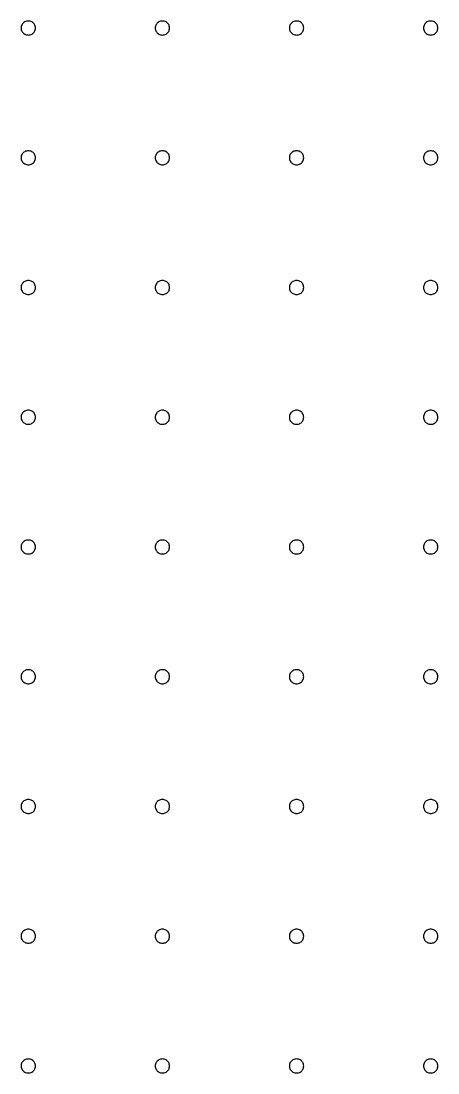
# Model space of a CAD drawing. Extents: x 0 to 210, y 0 to 204.
# Drawn here: x 155.73 to 172.39, y 0.58 to 42.64 of the extents above; entities that cross this region are included whole.
import ezdxf

# ---------------------------------------------------------------- set-up
doc = ezdxf.new("R2010")
doc.units = 0
doc.layers.add('Capa_1', color=7, linetype='CONTINUOUS')

msp = doc.modelspace()

# ---------------------------------------------------------------- linework, layer by layer
at = {"layer": 'Capa_1', "color": 7}
for p, q in [((156.306022, 42.355379), (156.306022, 42.355379)), ((161.666572, 42.355379), (161.666572, 42.355379)), ((167.027122, 42.355379), (167.027122, 42.355379)), ((172.387674, 42.355379), (172.387674, 42.355379)), ((156.306022, 37.16859), (156.306022, 37.16859)), ((161.666572, 37.16859), (161.666572, 37.16859)), ((167.027122, 37.16859), (167.027122, 37.16859)), ((172.387674, 37.16859), (172.387674, 37.16859)), ((156.306022, 31.981803), (156.306022, 31.981803)), ((161.666572, 31.981803), (161.666572, 31.981803)), ((167.027122, 31.981803), (167.027122, 31.981803)), ((172.387674, 31.981803), (172.387674, 31.981803)), ((156.306022, 26.795017), (156.306022, 26.795017)), ((161.666572, 26.795017), (161.666572, 26.795017)), ((167.027122, 26.795017), (167.027122, 26.795017)), ((172.387674, 26.795017), (172.387674, 26.795017)), ((156.306022, 21.608231), (156.306022, 21.608231)), ((161.666572, 21.608231), (161.666572, 21.608231)), ((167.027122, 21.608231), (167.027122, 21.608231)), ((172.387674, 21.608231), (172.387674, 21.608231)), ((156.306022, 16.421442), (156.306022, 16.421442)), ((161.666572, 16.421442), (161.666572, 16.421442)), ((167.027122, 16.421442), (167.027122, 16.421442)), ((172.387674, 16.421442), (172.387674, 16.421442)), ((156.306022, 11.234656), (156.306022, 11.234656)), ((161.666572, 11.234656), (161.666572, 11.234656)), ((167.027122, 11.234656), (167.027122, 11.234656)), ((172.387674, 11.234656), (172.387674, 11.234656)), ((156.306022, 6.047869), (156.306022, 6.047869)), ((161.666572, 6.047869), (161.666572, 6.047869)), ((167.027122, 6.047869), (167.027122, 6.047869)), ((172.387674, 6.047869), (172.387674, 6.047869)), ((156.306022, 0.861083), (156.306022, 0.861083)), ((161.666572, 0.861083), (161.666572, 0.861083)), ((167.027122, 0.861083), (167.027122, 0.861083)), ((172.387674, 0.861083), (172.387674, 0.861083))]:
    msp.add_line(p, q, dxfattribs=at)
for points in [[(156.306022, 42.355379), (156.297956, 42.305945), (156.28195, 42.207847), (156.166316, 42.101394), (156.042003, 42.069114), (155.941384, 42.082045), (155.870939, 42.110188), (155.81034, 42.155048), (155.763785, 42.213654), (155.734468, 42.281976), (155.724429, 42.355378), (155.734469, 42.428781), (155.763786, 42.497102), (155.810341, 42.555707), (155.87094, 42.600567), (155.941384, 42.62871), (156.042003, 42.64164), (156.166315, 42.609361), (156.281949, 42.502909), (156.297956, 42.404812), (156.306022, 42.355379)], [(161.666572, 42.355379), (161.658506, 42.305945), (161.6425, 42.207847), (161.526865, 42.101394), (161.402553, 42.069114), (161.301934, 42.082045), (161.231489, 42.110188), (161.17089, 42.155048), (161.124335, 42.213654), (161.095018, 42.281976), (161.084978, 42.355378), (161.095018, 42.428781), (161.124336, 42.497102), (161.170891, 42.555707), (161.231489, 42.600567), (161.301934, 42.62871), (161.402552, 42.64164), (161.526865, 42.609361), (161.642499, 42.502909), (161.658506, 42.404812), (161.666572, 42.355379)], [(167.027122, 42.355379), (167.019056, 42.305945), (167.00305, 42.207847), (166.887415, 42.101394), (166.763102, 42.069114), (166.662483, 42.082045), (166.592038, 42.110188), (166.531439, 42.155048), (166.484885, 42.213654), (166.455568, 42.281976), (166.445528, 42.355378), (166.455568, 42.428781), (166.484886, 42.497102), (166.53144, 42.555707), (166.592039, 42.600567), (166.662484, 42.62871), (166.763102, 42.64164), (166.887414, 42.609361), (167.003049, 42.502909), (167.019056, 42.404812), (167.027122, 42.355379)], [(172.387674, 42.355379), (172.379608, 42.305945), (172.363602, 42.207847), (172.247968, 42.101394), (172.123655, 42.069114), (172.023036, 42.082045), (171.952591, 42.110188), (171.891992, 42.155048), (171.845437, 42.213654), (171.81612, 42.281976), (171.80608, 42.355378), (171.81612, 42.428781), (171.845438, 42.497102), (171.891993, 42.555707), (171.952591, 42.600567), (172.023036, 42.62871), (172.123655, 42.64164), (172.247967, 42.609361), (172.363601, 42.502909), (172.379608, 42.404812), (172.387674, 42.355379)], [(156.306022, 37.16859), (156.297956, 37.119156), (156.28195, 37.021058), (156.166316, 36.914605), (156.042003, 36.882326), (155.941384, 36.895256), (155.870939, 36.923399), (155.81034, 36.968259), (155.763785, 37.026865), (155.734468, 37.095187), (155.724429, 37.16859), (155.734469, 37.241992), (155.763786, 37.310314), (155.810341, 37.368919), (155.87094, 37.413778), (155.941384, 37.441921), (156.042003, 37.454851), (156.166315, 37.422572), (156.281949, 37.31612), (156.297956, 37.218023), (156.306022, 37.16859)], [(161.666572, 37.16859), (161.658506, 37.119156), (161.6425, 37.021058), (161.526865, 36.914605), (161.402553, 36.882326), (161.301934, 36.895256), (161.231489, 36.923399), (161.17089, 36.968259), (161.124335, 37.026865), (161.095018, 37.095187), (161.084978, 37.16859), (161.095018, 37.241992), (161.124336, 37.310314), (161.170891, 37.368919), (161.231489, 37.413778), (161.301934, 37.441921), (161.402552, 37.454851), (161.526865, 37.422572), (161.642499, 37.31612), (161.658506, 37.218023), (161.666572, 37.16859)], [(167.027122, 37.16859), (167.019056, 37.119156), (167.00305, 37.021058), (166.887415, 36.914605), (166.763102, 36.882326), (166.662483, 36.895256), (166.592038, 36.923399), (166.531439, 36.968259), (166.484885, 37.026865), (166.455568, 37.095187), (166.445528, 37.16859), (166.455568, 37.241992), (166.484886, 37.310314), (166.53144, 37.368919), (166.592039, 37.413778), (166.662484, 37.441921), (166.763102, 37.454851), (166.887414, 37.422572), (167.003049, 37.31612), (167.019056, 37.218023), (167.027122, 37.16859)], [(172.387674, 37.16859), (172.379608, 37.119156), (172.363602, 37.021058), (172.247968, 36.914605), (172.123655, 36.882326), (172.023036, 36.895256), (171.952591, 36.923399), (171.891992, 36.968259), (171.845437, 37.026865), (171.81612, 37.095187), (171.80608, 37.16859), (171.81612, 37.241992), (171.845438, 37.310314), (171.891993, 37.368919), (171.952591, 37.413778), (172.023036, 37.441921), (172.123655, 37.454851), (172.247967, 37.422572), (172.363601, 37.31612), (172.379608, 37.218023), (172.387674, 37.16859)], [(156.306022, 31.981803), (156.297956, 31.93237), (156.28195, 31.834272), (156.166316, 31.727819), (156.042003, 31.695539), (155.941384, 31.70847), (155.870939, 31.736613), (155.81034, 31.781473), (155.763785, 31.840078), (155.734468, 31.908401), (155.724429, 31.981803), (155.734469, 32.055206), (155.763786, 32.123527), (155.810341, 32.182132), (155.87094, 32.226992), (155.941384, 32.255135), (156.042003, 32.268065), (156.166315, 32.235786), (156.281949, 32.129334), (156.297956, 32.031237), (156.306022, 31.981803)], [(161.666572, 31.981803), (161.658506, 31.93237), (161.6425, 31.834272), (161.526865, 31.727819), (161.402553, 31.695539), (161.301934, 31.70847), (161.231489, 31.736613), (161.17089, 31.781473), (161.124335, 31.840078), (161.095018, 31.908401), (161.084978, 31.981803), (161.095018, 32.055206), (161.124336, 32.123527), (161.170891, 32.182132), (161.231489, 32.226992), (161.301934, 32.255135), (161.402552, 32.268065), (161.526865, 32.235786), (161.642499, 32.129334), (161.658506, 32.031237), (161.666572, 31.981803)], [(167.027122, 31.981803), (167.019056, 31.93237), (167.00305, 31.834272), (166.887415, 31.727819), (166.763102, 31.695539), (166.662483, 31.70847), (166.592038, 31.736613), (166.531439, 31.781473), (166.484885, 31.840078), (166.455568, 31.908401), (166.445528, 31.981803), (166.455568, 32.055206), (166.484886, 32.123527), (166.53144, 32.182132), (166.592039, 32.226992), (166.662484, 32.255135), (166.763102, 32.268065), (166.887414, 32.235786), (167.003049, 32.129334), (167.019056, 32.031237), (167.027122, 31.981803)], [(172.387674, 31.981803), (172.379608, 31.93237), (172.363602, 31.834272), (172.247968, 31.727819), (172.123655, 31.695539), (172.023036, 31.70847), (171.952591, 31.736613), (171.891992, 31.781473), (171.845437, 31.840078), (171.81612, 31.908401), (171.80608, 31.981803), (171.81612, 32.055206), (171.845438, 32.123527), (171.891993, 32.182132), (171.952591, 32.226992), (172.023036, 32.255135), (172.123655, 32.268065), (172.247967, 32.235786), (172.363601, 32.129334), (172.379608, 32.031237), (172.387674, 31.981803)], [(156.306022, 26.795017), (156.297956, 26.745584), (156.28195, 26.647486), (156.166316, 26.541033), (156.042003, 26.508753), (155.941384, 26.521684), (155.870939, 26.549827), (155.81034, 26.594687), (155.763785, 26.653292), (155.734468, 26.721615), (155.724429, 26.795017), (155.734469, 26.868419), (155.763786, 26.936741), (155.810341, 26.995346), (155.87094, 27.040205), (155.941384, 27.068348), (156.042003, 27.081279), (156.166315, 27.048999), (156.281949, 26.942547), (156.297956, 26.84445), (156.306022, 26.795017)], [(161.666572, 26.795017), (161.658506, 26.745584), (161.6425, 26.647486), (161.526865, 26.541033), (161.402553, 26.508753), (161.301934, 26.521684), (161.231489, 26.549827), (161.17089, 26.594687), (161.124335, 26.653292), (161.095018, 26.721615), (161.084978, 26.795017), (161.095018, 26.868419), (161.124336, 26.936741), (161.170891, 26.995346), (161.231489, 27.040205), (161.301934, 27.068348), (161.402552, 27.081279), (161.526865, 27.048999), (161.642499, 26.942547), (161.658506, 26.84445), (161.666572, 26.795017)], [(167.027122, 26.795017), (167.019056, 26.745584), (167.00305, 26.647486), (166.887415, 26.541033), (166.763102, 26.508753), (166.662483, 26.521684), (166.592038, 26.549827), (166.531439, 26.594687), (166.484885, 26.653292), (166.455568, 26.721615), (166.445528, 26.795017), (166.455568, 26.868419), (166.484886, 26.936741), (166.53144, 26.995346), (166.592039, 27.040205), (166.662484, 27.068348), (166.763102, 27.081279), (166.887414, 27.048999), (167.003049, 26.942547), (167.019056, 26.84445), (167.027122, 26.795017)], [(172.387674, 26.795017), (172.379608, 26.745584), (172.363602, 26.647486), (172.247968, 26.541033), (172.123655, 26.508753), (172.023036, 26.521684), (171.952591, 26.549827), (171.891992, 26.594687), (171.845437, 26.653292), (171.81612, 26.721615), (171.80608, 26.795017), (171.81612, 26.868419), (171.845438, 26.936741), (171.891993, 26.995346), (171.952591, 27.040205), (172.023036, 27.068348), (172.123655, 27.081279), (172.247967, 27.048999), (172.363601, 26.942547), (172.379608, 26.84445), (172.387674, 26.795017)], [(156.306022, 21.608231), (156.297956, 21.558797), (156.28195, 21.460699), (156.166316, 21.354246), (156.042003, 21.321967), (155.941384, 21.334897), (155.870939, 21.36304), (155.81034, 21.4079), (155.763785, 21.466506), (155.734468, 21.534828), (155.724429, 21.608231), (155.734469, 21.681633), (155.763786, 21.749955), (155.810341, 21.80856), (155.87094, 21.853419), (155.941384, 21.881562), (156.042003, 21.894492), (156.166315, 21.862213), (156.281949, 21.755761), (156.297956, 21.657664), (156.306022, 21.608231)], [(161.666572, 21.608231), (161.658506, 21.558797), (161.6425, 21.460699), (161.526865, 21.354246), (161.402553, 21.321967), (161.301934, 21.334897), (161.231489, 21.36304), (161.17089, 21.4079), (161.124335, 21.466506), (161.095018, 21.534828), (161.084978, 21.608231), (161.095018, 21.681633), (161.124336, 21.749955), (161.170891, 21.80856), (161.231489, 21.853419), (161.301934, 21.881562), (161.402552, 21.894492), (161.526865, 21.862213), (161.642499, 21.755761), (161.658506, 21.657664), (161.666572, 21.608231)], [(167.027122, 21.608231), (167.019056, 21.558797), (167.00305, 21.460699), (166.887415, 21.354246), (166.763102, 21.321967), (166.662483, 21.334897), (166.592038, 21.36304), (166.531439, 21.4079), (166.484885, 21.466506), (166.455568, 21.534828), (166.445528, 21.608231), (166.455568, 21.681633), (166.484886, 21.749955), (166.53144, 21.80856), (166.592039, 21.853419), (166.662484, 21.881562), (166.763102, 21.894492), (166.887414, 21.862213), (167.003049, 21.755761), (167.019056, 21.657664), (167.027122, 21.608231)], [(172.387674, 21.608231), (172.379608, 21.558797), (172.363602, 21.460699), (172.247968, 21.354246), (172.123655, 21.321967), (172.023036, 21.334897), (171.952591, 21.36304), (171.891992, 21.4079), (171.845437, 21.466506), (171.81612, 21.534828), (171.80608, 21.608231), (171.81612, 21.681633), (171.845438, 21.749955), (171.891993, 21.80856), (171.952591, 21.853419), (172.023036, 21.881562), (172.123655, 21.894492), (172.247967, 21.862213), (172.363601, 21.755761), (172.379608, 21.657664), (172.387674, 21.608231)], [(156.306022, 16.421442), (156.297956, 16.372009), (156.28195, 16.273911), (156.166316, 16.167458), (156.042003, 16.135178), (155.941384, 16.148109), (155.870939, 16.176252), (155.81034, 16.221112), (155.763785, 16.279717), (155.734468, 16.348039), (155.724429, 16.421442), (155.734469, 16.494844), (155.763786, 16.563166), (155.810341, 16.621771), (155.87094, 16.66663), (155.941384, 16.694773), (156.042003, 16.707704), (156.166315, 16.675424), (156.281949, 16.568972), (156.297956, 16.470875), (156.306022, 16.421442)], [(161.666572, 16.421442), (161.658506, 16.372009), (161.6425, 16.273911), (161.526865, 16.167458), (161.402553, 16.135178), (161.301934, 16.148109), (161.231489, 16.176252), (161.17089, 16.221112), (161.124335, 16.279717), (161.095018, 16.348039), (161.084978, 16.421442), (161.095018, 16.494844), (161.124336, 16.563166), (161.170891, 16.621771), (161.231489, 16.66663), (161.301934, 16.694773), (161.402552, 16.707704), (161.526865, 16.675424), (161.642499, 16.568972), (161.658506, 16.470875), (161.666572, 16.421442)], [(167.027122, 16.421442), (167.019056, 16.372009), (167.00305, 16.273911), (166.887415, 16.167458), (166.763102, 16.135178), (166.662483, 16.148109), (166.592038, 16.176252), (166.531439, 16.221112), (166.484885, 16.279717), (166.455568, 16.348039), (166.445528, 16.421442), (166.455568, 16.494844), (166.484886, 16.563166), (166.53144, 16.621771), (166.592039, 16.66663), (166.662484, 16.694773), (166.763102, 16.707704), (166.887414, 16.675424), (167.003049, 16.568972), (167.019056, 16.470875), (167.027122, 16.421442)], [(172.387674, 16.421442), (172.379608, 16.372009), (172.363602, 16.273911), (172.247968, 16.167458), (172.123655, 16.135178), (172.023036, 16.148109), (171.952591, 16.176252), (171.891992, 16.221112), (171.845437, 16.279717), (171.81612, 16.348039), (171.80608, 16.421442), (171.81612, 16.494844), (171.845438, 16.563166), (171.891993, 16.621771), (171.952591, 16.66663), (172.023036, 16.694773), (172.123655, 16.707704), (172.247967, 16.675424), (172.363601, 16.568972), (172.379608, 16.470875), (172.387674, 16.421442)], [(156.306022, 11.234656), (156.297956, 11.185222), (156.28195, 11.087124), (156.166316, 10.980671), (156.042003, 10.948392), (155.941384, 10.961322), (155.870939, 10.989465), (155.81034, 11.034325), (155.763785, 11.092931), (155.734468, 11.161253), (155.724429, 11.234656), (155.734469, 11.308058), (155.763786, 11.37638), (155.810341, 11.434985), (155.87094, 11.479844), (155.941384, 11.507987), (156.042003, 11.520917), (156.166315, 11.488638), (156.281949, 11.382186), (156.297956, 11.284089), (156.306022, 11.234656)], [(161.666572, 11.234656), (161.658506, 11.185222), (161.6425, 11.087124), (161.526865, 10.980671), (161.402553, 10.948392), (161.301934, 10.961322), (161.231489, 10.989465), (161.17089, 11.034325), (161.124335, 11.092931), (161.095018, 11.161253), (161.084978, 11.234656), (161.095018, 11.308058), (161.124336, 11.37638), (161.170891, 11.434985), (161.231489, 11.479844), (161.301934, 11.507987), (161.402552, 11.520917), (161.526865, 11.488638), (161.642499, 11.382186), (161.658506, 11.284089), (161.666572, 11.234656)], [(167.027122, 11.234656), (167.019056, 11.185222), (167.00305, 11.087124), (166.887415, 10.980671), (166.763102, 10.948392), (166.662483, 10.961322), (166.592038, 10.989465), (166.531439, 11.034325), (166.484885, 11.092931), (166.455568, 11.161253), (166.445528, 11.234656), (166.455568, 11.308058), (166.484886, 11.37638), (166.53144, 11.434985), (166.592039, 11.479844), (166.662484, 11.507987), (166.763102, 11.520917), (166.887414, 11.488638), (167.003049, 11.382186), (167.019056, 11.284089), (167.027122, 11.234656)], [(172.387674, 11.234656), (172.379608, 11.185222), (172.363602, 11.087124), (172.247968, 10.980671), (172.123655, 10.948392), (172.023036, 10.961322), (171.952591, 10.989465), (171.891992, 11.034325), (171.845437, 11.092931), (171.81612, 11.161253), (171.80608, 11.234656), (171.81612, 11.308058), (171.845438, 11.37638), (171.891993, 11.434985), (171.952591, 11.479844), (172.023036, 11.507987), (172.123655, 11.520917), (172.247967, 11.488638), (172.363601, 11.382186), (172.379608, 11.284089), (172.387674, 11.234656)], [(156.306022, 6.047869), (156.297956, 5.998436), (156.28195, 5.900338), (156.166316, 5.793885), (156.042003, 5.761605), (155.941384, 5.774536), (155.870939, 5.802679), (155.81034, 5.847539), (155.763785, 5.906144), (155.734468, 5.974467), (155.724429, 6.047869), (155.734469, 6.121272), (155.763786, 6.189593), (155.810341, 6.248198), (155.87094, 6.293058), (155.941384, 6.321201), (156.042003, 6.334131), (156.166315, 6.301852), (156.281949, 6.1954), (156.297956, 6.097302), (156.306022, 6.047869)], [(161.666572, 6.047869), (161.658506, 5.998436), (161.6425, 5.900338), (161.526865, 5.793885), (161.402553, 5.761605), (161.301934, 5.774536), (161.231489, 5.802679), (161.17089, 5.847539), (161.124335, 5.906144), (161.095018, 5.974467), (161.084978, 6.047869), (161.095018, 6.121272), (161.124336, 6.189593), (161.170891, 6.248198), (161.231489, 6.293058), (161.301934, 6.321201), (161.402552, 6.334131), (161.526865, 6.301852), (161.642499, 6.1954), (161.658506, 6.097302), (161.666572, 6.047869)], [(167.027122, 6.047869), (167.019056, 5.998436), (167.00305, 5.900338), (166.887415, 5.793885), (166.763102, 5.761605), (166.662483, 5.774536), (166.592038, 5.802679), (166.531439, 5.847539), (166.484885, 5.906144), (166.455568, 5.974467), (166.445528, 6.047869), (166.455568, 6.121272), (166.484886, 6.189593), (166.53144, 6.248198), (166.592039, 6.293058), (166.662484, 6.321201), (166.763102, 6.334131), (166.887414, 6.301852), (167.003049, 6.1954), (167.019056, 6.097302), (167.027122, 6.047869)], [(172.387674, 6.047869), (172.379608, 5.998436), (172.363602, 5.900338), (172.247968, 5.793885), (172.123655, 5.761605), (172.023036, 5.774536), (171.952591, 5.802679), (171.891992, 5.847539), (171.845437, 5.906144), (171.81612, 5.974467), (171.80608, 6.047869), (171.81612, 6.121272), (171.845438, 6.189593), (171.891993, 6.248198), (171.952591, 6.293058), (172.023036, 6.321201), (172.123655, 6.334131), (172.247967, 6.301852), (172.363601, 6.1954), (172.379608, 6.097302), (172.387674, 6.047869)], [(156.306022, 0.861083), (156.297956, 0.81165), (156.28195, 0.713552), (156.166316, 0.607099), (156.042003, 0.574819), (155.941384, 0.58775), (155.870939, 0.615893), (155.81034, 0.660753), (155.763785, 0.719358), (155.734468, 0.78768), (155.724429, 0.861083), (155.734469, 0.934485), (155.763786, 1.002807), (155.810341, 1.061412), (155.87094, 1.106271), (155.941384, 1.134414), (156.042003, 1.147345), (156.166315, 1.115065), (156.281949, 1.008613), (156.297956, 0.910516), (156.306022, 0.861083)], [(161.666572, 0.861083), (161.658506, 0.81165), (161.6425, 0.713552), (161.526865, 0.607099), (161.402553, 0.574819), (161.301934, 0.58775), (161.231489, 0.615893), (161.17089, 0.660753), (161.124335, 0.719358), (161.095018, 0.78768), (161.084978, 0.861083), (161.095018, 0.934485), (161.124336, 1.002807), (161.170891, 1.061412), (161.231489, 1.106271), (161.301934, 1.134414), (161.402552, 1.147345), (161.526865, 1.115065), (161.642499, 1.008613), (161.658506, 0.910516), (161.666572, 0.861083)], [(167.027122, 0.861083), (167.019056, 0.81165), (167.00305, 0.713552), (166.887415, 0.607099), (166.763102, 0.574819), (166.662483, 0.58775), (166.592038, 0.615893), (166.531439, 0.660753), (166.484885, 0.719358), (166.455568, 0.78768), (166.445528, 0.861083), (166.455568, 0.934485), (166.484886, 1.002807), (166.53144, 1.061412), (166.592039, 1.106271), (166.662484, 1.134414), (166.763102, 1.147345), (166.887414, 1.115065), (167.003049, 1.008613), (167.019056, 0.910516), (167.027122, 0.861083)], [(172.387674, 0.861083), (172.379608, 0.81165), (172.363602, 0.713552), (172.247968, 0.607099), (172.123655, 0.574819), (172.023036, 0.58775), (171.952591, 0.615893), (171.891992, 0.660753), (171.845437, 0.719358), (171.81612, 0.78768), (171.80608, 0.861083), (171.81612, 0.934485), (171.845438, 1.002807), (171.891993, 1.061412), (171.952591, 1.106271), (172.023036, 1.134414), (172.123655, 1.147345), (172.247967, 1.115065), (172.363601, 1.008613), (172.379608, 0.910516), (172.387674, 0.861083)]]:
    msp.add_open_spline(points, degree=3, knots=[0, 0, 0, 0, 0.146605, 0.290931, 0.441768, 0.517413, 0.592123, 0.666911, 0.741063, 0.814052, 0.887328, 0.960604, 1.033593, 1.107744, 1.182532, 1.257241, 1.332887, 1.483723, 1.628047, 1.774652, 1.774652, 1.774652, 1.774652], dxfattribs=at)

doc.saveas('drawing.dxf')
